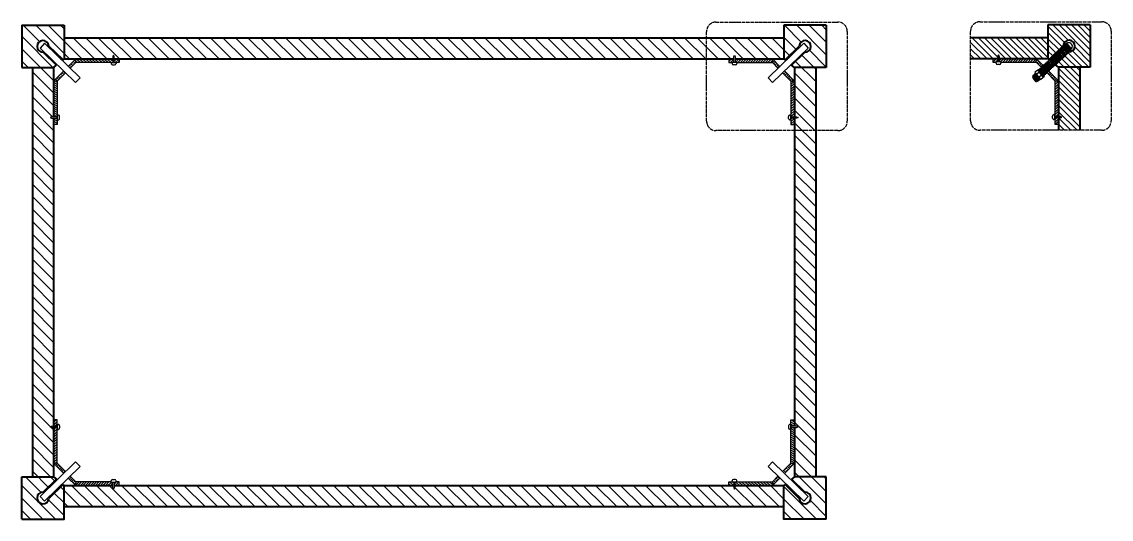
# Model space of a CAD drawing. Header units: millimetres. Extents: x 10689 to 18095, y 117 to 3257.
# Drawn here: x 13184 to 14728, y 1196 to 1900 of the extents above; entities that cross this region are included whole.
import ezdxf

# ---------------------------------------------------------------- set-up
doc = ezdxf.new("R2010")
doc.units = ezdxf.units.MM
doc.header["$MEASUREMENT"] = 0
doc.linetypes.add('ACAD_ISO04W100', pattern=[30, 24, -3, 0, -3])
doc.layers.get('0').update_dxf_attribs({"lineweight": 30})
doc.layers.add('campiture sezione', color=2, linetype='Continuous', lineweight=13)
doc.layers.add('linee sezionate', color=1, linetype='Continuous', lineweight=40)
doc.layers.add('linee sezione', color=3, linetype='ACAD_ISO04W100')
doc.layers.add('Viti', color=8, linetype='Continuous')
pattern_1 = [(135, (14967.52, -4888.386), (-8.838835, -8.838835), [])]
pattern_2 = [(135, (7301.5006, 365.3485), (-4.4194174, -4.4194174), [])]
pattern_3 = [(45, (7301.5006, 365.3485), (-1.76776695, 1.76776695), [])]
pattern_4 = [(145, (7301.5006, 365.3485), (-1.4339411, -2.0478801), [])]

# ---------------------------------------------------------------- blocks, each defined once
blk = doc.blocks.new('*U33')
blk.add_lwpolyline([(1, -2), (0.6, 0), (0.4, 0.5), (0.3, 0), (0.6, -2), (0.9, -2.5), (1, -2)])
blk = doc.blocks.new('*U36')
at = {"layer": 'Viti', "color": 0, "linetype": 'ByBlock', "lineweight": -2, "transparency": 16777216}
for p in [(403, 2547.5), (404.2, 2547.5), (405.4, 2547.5), (406.5, 2547.5), (407.7, 2547.5), (408.9, 2547.5)]:
    blk.add_blockref('*U33', p, dxfattribs=at)
blk = doc.blocks.new('*U35')
blk.add_lwpolyline([(1, -2), (0.6, 0), (0.4, 0.5), (0.3, 0), (0.6, -2), (0.9, -2.5), (1, -2)])
blk = doc.blocks.new('*U34')
at = {"layer": 'Viti', "color": 0, "linetype": 'ByBlock', "lineweight": -2, "transparency": 16777216}
for p in [(403, 2547.5), (404.2, 2547.5), (405.4, 2547.5), (406.5, 2547.5), (407.7, 2547.5), (408.9, 2547.5)]:
    blk.add_blockref('*U35', p, dxfattribs=at)

msp = doc.modelspace()

# ---------------------------------------------------------------- hatches: boundary and pattern name
at = {"layer": 'campiture sezione', "ltscale": 0.2}
h = msp.add_hatch(dxfattribs=at)
h.set_pattern_fill('ANSI31', color=256, scale=100, angle=90)
h.set_pattern_definition(pattern_1)
edge = h.paths.add_edge_path()
edge.add_line((13184.3, 1255.9), (13184.3, 1195.9))
edge.add_line((13184.3, 1195.9), (13244.3, 1195.9))
edge.add_line((13244.3, 1195.9), (13244.3, 1243.7))
edge.add_line((13244.3, 1243.7), (13242.7, 1245))
edge.add_line((13242.7, 1245), (13222.6, 1225.4))
edge.add_arc((13214.3, 1225.9), 8.28, 88.8789, 356.5331, ccw=False)
edge.add_line((13214.5, 1234.1), (13233.4, 1252.6))
edge.add_line((13233.4, 1252.6), (13229.3, 1255.9))
edge.add_line((13229.3, 1255.9), (13184.3, 1255.9))
h.paths.add_polyline_path([(13199.3, 1835.6), (13199.3, 1255.9), (13229.3, 1255.9), (13229.3, 1275), (13229.3, 1336.7), (13229.3, 1754.8), (13229.3, 1816.5), (13229.3, 1835.6)])
edge = h.paths.add_edge_path()
edge.add_line((13226.9, 1328.1), (13227, 1327.6))
edge.add_line((13227, 1327.6), (13227.8, 1327.6))
edge.add_line((13227.8, 1327.6), (13228, 1328.1))
edge.add_line((13228, 1328.1), (13228.1, 1327.6))
edge.add_line((13228.1, 1327.6), (13229, 1327.6))
edge.add_line((13229, 1327.6), (13229.2, 1328.1))
edge.add_line((13229.2, 1328.1), (13229.3, 1327.6))
edge.add_line((13229.3, 1327.6), (13230.1, 1327.6))
edge.add_line((13230.1, 1327.6), (13230.4, 1328.1))
edge.add_line((13230.4, 1328.1), (13230.5, 1327.6))
edge.add_line((13230.5, 1327.6), (13231.3, 1327.6))
edge.add_line((13231.3, 1327.6), (13231.5, 1328.1))
edge.add_line((13231.5, 1328.1), (13231.7, 1327.6))
edge.add_line((13231.7, 1327.6), (13232.5, 1327.6))
edge.add_line((13232.5, 1327.6), (13232.7, 1328.1))
edge.add_line((13232.7, 1328.1), (13232.8, 1327.6))
edge.add_line((13232.8, 1327.6), (13233.6, 1327.6))
edge.add_line((13233.6, 1327.6), (13233.9, 1328.1))
edge.add_line((13233.9, 1328.1), (13234, 1327.6))
edge.add_line((13234, 1327.6), (13233.6, 1325.6))
edge.add_line((13233.6, 1325.6), (13233.3, 1325.1))
edge.add_line((13233.3, 1325.1), (13233.3, 1325.6))
edge.add_line((13233.3, 1325.6), (13232.5, 1325.6))
edge.add_line((13232.5, 1325.6), (13232.2, 1325.1))
edge.add_line((13232.2, 1325.1), (13232.1, 1325.6))
edge.add_line((13232.1, 1325.6), (13231.3, 1325.6))
edge.add_line((13231.3, 1325.6), (13231, 1325.1))
edge.add_line((13231, 1325.1), (13230.9, 1325.6))
edge.add_line((13230.9, 1325.6), (13230.1, 1325.6))
edge.add_line((13230.1, 1325.6), (13229.8, 1325.1))
edge.add_line((13229.8, 1325.1), (13229.8, 1325.6))
edge.add_line((13229.8, 1325.6), (13229, 1325.6))
edge.add_line((13229, 1325.6), (13228.7, 1325.1))
edge.add_line((13228.7, 1325.1), (13228.6, 1325.6))
edge.add_line((13228.6, 1325.6), (13227.8, 1325.6))
edge.add_line((13227.8, 1325.6), (13227.5, 1325.1))
edge.add_line((13227.5, 1325.1), (13227.4, 1325.6))
edge.add_line((13227.4, 1325.6), (13226.6, 1325.6))
edge.add_line((13226.6, 1325.6), (13226.3, 1325.1))
edge.add_line((13226.3, 1325.1), (13226.3, 1325.6))
edge.add_line((13226.3, 1325.6), (13225.5, 1326))
edge.add_line((13225.5, 1326), (13225.2, 1325.5))
edge.add_line((13225.2, 1325.5), (13225.2, 1326.2))
edge.add_line((13225.2, 1326.2), (13224.4, 1326.6))
edge.add_line((13224.4, 1326.6), (13225.4, 1327))
edge.add_line((13225.4, 1327), (13225.6, 1327.7))
edge.add_line((13225.6, 1327.7), (13225.7, 1327.2))
edge.add_line((13225.7, 1327.2), (13226, 1327.4))
edge.add_arc((13226.9, 1325.6), 2, 97.2858, 116.5651, ccw=False)
edge.add_line((13226.6, 1327.5), (13226.9, 1328.1))
edge = h.paths.add_edge_path()
edge.add_line((13226.9, 1763.4), (13226.6, 1764))
edge.add_arc((13226.9, 1765.9), 2, 243.4349, 262.7142, ccw=False)
edge.add_line((13226, 1764.1), (13225.7, 1764.3))
edge.add_line((13225.7, 1764.3), (13225.6, 1763.8))
edge.add_line((13225.6, 1763.8), (13225.4, 1764.5))
edge.add_line((13225.4, 1764.5), (13224.4, 1764.9))
edge.add_line((13224.4, 1764.9), (13225.2, 1765.3))
edge.add_line((13225.2, 1765.3), (13225.2, 1766))
edge.add_line((13225.2, 1766), (13225.5, 1765.5))
edge.add_line((13225.5, 1765.5), (13226.3, 1765.9))
edge.add_line((13226.3, 1765.9), (13226.3, 1766.4))
edge.add_line((13226.3, 1766.4), (13226.6, 1765.9))
edge.add_line((13226.6, 1765.9), (13227.4, 1765.9))
edge.add_line((13227.4, 1765.9), (13227.5, 1766.4))
edge.add_line((13227.5, 1766.4), (13227.8, 1765.9))
edge.add_line((13227.8, 1765.9), (13228.6, 1765.9))
edge.add_line((13228.6, 1765.9), (13228.7, 1766.4))
edge.add_line((13228.7, 1766.4), (13229, 1765.9))
edge.add_line((13229, 1765.9), (13229.8, 1765.9))
edge.add_line((13229.8, 1765.9), (13229.8, 1766.4))
edge.add_line((13229.8, 1766.4), (13230.1, 1765.9))
edge.add_line((13230.1, 1765.9), (13230.9, 1765.9))
edge.add_line((13230.9, 1765.9), (13231, 1766.4))
edge.add_line((13231, 1766.4), (13231.3, 1765.9))
edge.add_line((13231.3, 1765.9), (13232.1, 1765.9))
edge.add_line((13232.1, 1765.9), (13232.2, 1766.4))
edge.add_line((13232.2, 1766.4), (13232.5, 1765.9))
edge.add_line((13232.5, 1765.9), (13233.3, 1765.9))
edge.add_line((13233.3, 1765.9), (13233.3, 1766.4))
edge.add_line((13233.3, 1766.4), (13233.6, 1765.9))
edge.add_line((13233.6, 1765.9), (13234, 1763.9))
edge.add_line((13234, 1763.9), (13233.9, 1763.4))
edge.add_line((13233.9, 1763.4), (13233.6, 1763.9))
edge.add_line((13233.6, 1763.9), (13232.8, 1763.9))
edge.add_line((13232.8, 1763.9), (13232.7, 1763.4))
edge.add_line((13232.7, 1763.4), (13232.5, 1763.9))
edge.add_line((13232.5, 1763.9), (13231.7, 1763.9))
edge.add_line((13231.7, 1763.9), (13231.5, 1763.4))
edge.add_line((13231.5, 1763.4), (13231.3, 1763.9))
edge.add_line((13231.3, 1763.9), (13230.5, 1763.9))
edge.add_line((13230.5, 1763.9), (13230.4, 1763.4))
edge.add_line((13230.4, 1763.4), (13230.1, 1763.9))
edge.add_line((13230.1, 1763.9), (13229.3, 1763.9))
edge.add_line((13229.3, 1763.9), (13229.2, 1763.4))
edge.add_line((13229.2, 1763.4), (13229, 1763.9))
edge.add_line((13229, 1763.9), (13228.1, 1763.9))
edge.add_line((13228.1, 1763.9), (13228, 1763.4))
edge.add_line((13228, 1763.4), (13227.8, 1763.9))
edge.add_line((13227.8, 1763.9), (13227, 1763.9))
edge.add_line((13227, 1763.9), (13226.9, 1763.4))
edge = h.paths.add_edge_path()
edge.add_line((13184.3, 1895.6), (13184.3, 1835.6))
edge.add_line((13184.3, 1835.6), (13229.3, 1835.6))
edge.add_line((13229.3, 1835.6), (13233.4, 1838.9))
edge.add_line((13233.4, 1838.9), (13214.5, 1857.4))
edge.add_arc((13214.3, 1865.6), 8.28, 3.4669, 271.1211, ccw=False)
edge.add_line((13222.6, 1866.1), (13242.7, 1846.5))
edge.add_line((13242.7, 1846.5), (13244.3, 1847.8))
edge.add_line((13244.3, 1847.8), (13244.3, 1895.6))
edge.add_line((13244.3, 1895.6), (13184.3, 1895.6))
h = msp.add_hatch(dxfattribs=at)
h.set_pattern_fill('ANSI31', color=256, scale=100, angle=90)
h.set_pattern_definition(pattern_1)
edge = h.paths.add_edge_path()
edge.add_line((14324.1, 1255.9), (14324.1, 1195.9))
edge.add_line((14324.1, 1195.9), (14264.1, 1195.9))
edge.add_line((14264.1, 1195.9), (14264.1, 1243.7))
edge.add_line((14264.1, 1243.7), (14265.7, 1245))
edge.add_line((14265.7, 1245), (14285.8, 1225.4))
edge.add_arc((14294.1, 1225.9), 8.28, 183.4669, 451.1211)
edge.add_line((14293.9, 1234.1), (14275, 1252.6))
edge.add_line((14275, 1252.6), (14279.1, 1255.9))
edge.add_line((14279.1, 1255.9), (14324.1, 1255.9))
h.paths.add_polyline_path([(14309.1, 1835.6), (14309.1, 1255.9), (14279.1, 1255.9), (14279.1, 1275), (14279.1, 1336.7), (14279.1, 1754.8), (14279.1, 1816.5), (14279.1, 1835.6)])
edge = h.paths.add_edge_path()
edge.add_line((14281.6, 1328.1), (14281.4, 1327.6))
edge.add_line((14281.4, 1327.6), (14280.6, 1327.6))
edge.add_line((14280.6, 1327.6), (14280.4, 1328.1))
edge.add_line((14280.4, 1328.1), (14280.3, 1327.6))
edge.add_line((14280.3, 1327.6), (14279.5, 1327.6))
edge.add_line((14279.5, 1327.6), (14279.2, 1328.1))
edge.add_line((14279.2, 1328.1), (14279.1, 1327.6))
edge.add_line((14279.1, 1327.6), (14278.3, 1327.6))
edge.add_line((14278.3, 1327.6), (14278, 1328.1))
edge.add_line((14278, 1328.1), (14277.9, 1327.6))
edge.add_line((14277.9, 1327.6), (14277.1, 1327.6))
edge.add_line((14277.1, 1327.6), (14276.9, 1328.1))
edge.add_line((14276.9, 1328.1), (14276.8, 1327.6))
edge.add_line((14276.8, 1327.6), (14275.9, 1327.6))
edge.add_line((14275.9, 1327.6), (14275.7, 1328.1))
edge.add_line((14275.7, 1328.1), (14275.6, 1327.6))
edge.add_line((14275.6, 1327.6), (14274.8, 1327.6))
edge.add_line((14274.8, 1327.6), (14274.5, 1328.1))
edge.add_line((14274.5, 1328.1), (14274.4, 1327.6))
edge.add_line((14274.4, 1327.6), (14274.8, 1325.6))
edge.add_line((14274.8, 1325.6), (14275.1, 1325.1))
edge.add_line((14275.1, 1325.1), (14275.1, 1325.6))
edge.add_line((14275.1, 1325.6), (14276, 1325.6))
edge.add_line((14276, 1325.6), (14276.2, 1325.1))
edge.add_line((14276.2, 1325.1), (14276.3, 1325.6))
edge.add_line((14276.3, 1325.6), (14277.1, 1325.6))
edge.add_line((14277.1, 1325.6), (14277.4, 1325.1))
edge.add_line((14277.4, 1325.1), (14277.5, 1325.6))
edge.add_line((14277.5, 1325.6), (14278.3, 1325.6))
edge.add_line((14278.3, 1325.6), (14278.6, 1325.1))
edge.add_line((14278.6, 1325.1), (14278.6, 1325.6))
edge.add_line((14278.6, 1325.6), (14279.5, 1325.6))
edge.add_line((14279.5, 1325.6), (14279.8, 1325.1))
edge.add_line((14279.8, 1325.1), (14279.8, 1325.6))
edge.add_line((14279.8, 1325.6), (14280.6, 1325.6))
edge.add_line((14280.6, 1325.6), (14280.9, 1325.1))
edge.add_line((14280.9, 1325.1), (14281, 1325.6))
edge.add_line((14281, 1325.6), (14281.8, 1325.6))
edge.add_line((14281.8, 1325.6), (14282.1, 1325.1))
edge.add_line((14282.1, 1325.1), (14282.1, 1325.6))
edge.add_line((14282.1, 1325.6), (14282.9, 1326))
edge.add_line((14282.9, 1326), (14283.2, 1325.5))
edge.add_line((14283.2, 1325.5), (14283.2, 1326.2))
edge.add_line((14283.2, 1326.2), (14284, 1326.6))
edge.add_line((14284, 1326.6), (14283.1, 1327))
edge.add_line((14283.1, 1327), (14282.8, 1327.7))
edge.add_line((14282.8, 1327.7), (14282.7, 1327.2))
edge.add_line((14282.7, 1327.2), (14282.4, 1327.4))
edge.add_arc((14281.5, 1325.6), 2, 423.4349, 442.7142)
edge.add_line((14281.8, 1327.5), (14281.6, 1328.1))
edge = h.paths.add_edge_path()
edge.add_line((14281.6, 1763.4), (14281.8, 1764))
edge.add_arc((14281.5, 1765.9), 2, 277.2858, 296.5651)
edge.add_line((14282.4, 1764.1), (14282.7, 1764.3))
edge.add_line((14282.7, 1764.3), (14282.8, 1763.8))
edge.add_line((14282.8, 1763.8), (14283.1, 1764.5))
edge.add_line((14283.1, 1764.5), (14284, 1764.9))
edge.add_line((14284, 1764.9), (14283.2, 1765.3))
edge.add_line((14283.2, 1765.3), (14283.2, 1766))
edge.add_line((14283.2, 1766), (14282.9, 1765.5))
edge.add_line((14282.9, 1765.5), (14282.1, 1765.9))
edge.add_line((14282.1, 1765.9), (14282.1, 1766.4))
edge.add_line((14282.1, 1766.4), (14281.8, 1765.9))
edge.add_line((14281.8, 1765.9), (14281, 1765.9))
edge.add_line((14281, 1765.9), (14280.9, 1766.4))
edge.add_line((14280.9, 1766.4), (14280.6, 1765.9))
edge.add_line((14280.6, 1765.9), (14279.8, 1765.9))
edge.add_line((14279.8, 1765.9), (14279.8, 1766.4))
edge.add_line((14279.8, 1766.4), (14279.5, 1765.9))
edge.add_line((14279.5, 1765.9), (14278.6, 1765.9))
edge.add_line((14278.6, 1765.9), (14278.6, 1766.4))
edge.add_line((14278.6, 1766.4), (14278.3, 1765.9))
edge.add_line((14278.3, 1765.9), (14277.5, 1765.9))
edge.add_line((14277.5, 1765.9), (14277.4, 1766.4))
edge.add_line((14277.4, 1766.4), (14277.1, 1765.9))
edge.add_line((14277.1, 1765.9), (14276.3, 1765.9))
edge.add_line((14276.3, 1765.9), (14276.2, 1766.4))
edge.add_line((14276.2, 1766.4), (14276, 1765.9))
edge.add_line((14276, 1765.9), (14275.1, 1765.9))
edge.add_line((14275.1, 1765.9), (14275.1, 1766.4))
edge.add_line((14275.1, 1766.4), (14274.8, 1765.9))
edge.add_line((14274.8, 1765.9), (14274.4, 1763.9))
edge.add_line((14274.4, 1763.9), (14274.5, 1763.4))
edge.add_line((14274.5, 1763.4), (14274.8, 1763.9))
edge.add_line((14274.8, 1763.9), (14275.6, 1763.9))
edge.add_line((14275.6, 1763.9), (14275.7, 1763.4))
edge.add_line((14275.7, 1763.4), (14275.9, 1763.9))
edge.add_line((14275.9, 1763.9), (14276.8, 1763.9))
edge.add_line((14276.8, 1763.9), (14276.9, 1763.4))
edge.add_line((14276.9, 1763.4), (14277.1, 1763.9))
edge.add_line((14277.1, 1763.9), (14277.9, 1763.9))
edge.add_line((14277.9, 1763.9), (14278, 1763.4))
edge.add_line((14278, 1763.4), (14278.3, 1763.9))
edge.add_line((14278.3, 1763.9), (14279.1, 1763.9))
edge.add_line((14279.1, 1763.9), (14279.2, 1763.4))
edge.add_line((14279.2, 1763.4), (14279.5, 1763.9))
edge.add_line((14279.5, 1763.9), (14280.3, 1763.9))
edge.add_line((14280.3, 1763.9), (14280.4, 1763.4))
edge.add_line((14280.4, 1763.4), (14280.6, 1763.9))
edge.add_line((14280.6, 1763.9), (14281.4, 1763.9))
edge.add_line((14281.4, 1763.9), (14281.6, 1763.4))
edge = h.paths.add_edge_path()
edge.add_line((14324.1, 1895.6), (14324.1, 1835.6))
edge.add_line((14324.1, 1835.6), (14279.1, 1835.6))
edge.add_line((14279.1, 1835.6), (14275, 1838.9))
edge.add_line((14275, 1838.9), (14293.9, 1857.4))
edge.add_arc((14294.1, 1865.6), 8.28, 268.8789, 536.5331)
edge.add_line((14285.8, 1866.1), (14265.7, 1846.5))
edge.add_line((14265.7, 1846.5), (14264.1, 1847.8))
edge.add_line((14264.1, 1847.8), (14264.1, 1895.6))
edge.add_line((14264.1, 1895.6), (14324.1, 1895.6))
h = msp.add_hatch(dxfattribs=at)
h.set_pattern_fill('ANSI31', color=256, scale=50, angle=90)
h.set_pattern_definition(pattern_2)
edge = h.paths.add_edge_path()
edge.add_line((14698.1, 1896.1), (14698.1, 1836.1))
edge.add_line((14698.1, 1836.1), (14653.1, 1836.1))
edge.add_line((14653.1, 1836.1), (14649, 1839.4))
edge.add_line((14649, 1839.4), (14667.9, 1857.8))
edge.add_arc((14668.1, 1866.1), 8.28, 268.8789, 536.5331)
edge.add_line((14659.8, 1866.6), (14639.7, 1847))
edge.add_line((14639.7, 1847), (14638.1, 1848.3))
edge.add_line((14638.1, 1848.3), (14638.1, 1896.1))
edge.add_line((14638.1, 1896.1), (14698.1, 1896.1))
h.paths.add_polyline_path([(14653.1, 1746.8), (14683.1, 1746.8), (14683.1, 1836.1), (14653.1, 1836.1)])
h = msp.add_hatch(dxfattribs=at)
h.set_pattern_fill('ANSI31', color=256, scale=100, angle=90)
h.set_pattern_definition(pattern_1)
h.paths.add_polyline_path([(13244.3, 1877.8), (13244.3, 1847.8), (13313.4, 1847.8), (13313.4, 1848.1), (13313.4, 1850.4), (13312.9, 1850.5), (13313.2, 1850.7), (13313.7, 1851.7), (13313.2, 1851.8), (13313.9, 1852), (13314.4, 1853), (13314.8, 1852.2), (13315.4, 1852.2), (13314.9, 1851.9), (13315.3, 1851.1), (13315.9, 1851.1), (13315.4, 1850.8, -0.032178), (13315.4, 1850.5), (13315.4, 1850), (13315.4, 1847.8), (14193, 1847.8), (14193, 1848.4), (14193, 1850.8), (14192.5, 1851.1), (14193.1, 1851.1, -0.040689), (14193.2, 1851.4), (14193.5, 1851.9), (14193, 1852.2), (14193.6, 1852.2), (14194, 1853), (14194.5, 1852), (14195.2, 1851.8), (14194.7, 1851.7), (14195.2, 1850.7), (14195.5, 1850.5), (14195, 1850.4), (14195, 1849.6), (14195, 1847.8), (14264.1, 1847.8), (14264.1, 1877.8)])
h = msp.add_hatch(dxfattribs=at)
h.set_pattern_fill('ANSI31', color=256, scale=50, angle=90)
h.set_pattern_definition(pattern_2)
edge = h.paths.add_edge_path()
edge.add_line((14528.5, 1878.3), (14528.5, 1848.3))
edge.add_line((14528.5, 1848.3), (14567, 1848.3))
edge.add_line((14567, 1848.3), (14567, 1848.9))
edge.add_line((14567, 1848.9), (14567, 1851.3))
edge.add_line((14567, 1851.3), (14566.5, 1851.6))
edge.add_line((14566.5, 1851.6), (14567.1, 1851.6))
edge.add_arc((14569, 1851), 2, 153.4349, 162.7551, ccw=False)
edge.add_line((14567.2, 1851.9), (14567.4, 1852.4))
edge.add_line((14567.4, 1852.4), (14566.9, 1852.6))
edge.add_line((14566.9, 1852.6), (14567.6, 1852.7))
edge.add_line((14567.6, 1852.7), (14568, 1853.5))
edge.add_line((14568, 1853.5), (14568.5, 1852.5))
edge.add_line((14568.5, 1852.5), (14569.2, 1852.2))
edge.add_line((14569.2, 1852.2), (14568.7, 1852.1))
edge.add_line((14568.7, 1852.1), (14569.1, 1851.2))
edge.add_line((14569.1, 1851.2), (14569.5, 1851))
edge.add_line((14569.5, 1851), (14569, 1850.9))
edge.add_line((14569, 1850.9), (14569, 1850.1))
edge.add_line((14569, 1850.1), (14569, 1848.3))
edge.add_line((14569, 1848.3), (14638.1, 1848.3))
edge.add_line((14638.1, 1848.3), (14638.1, 1878.3))
edge.add_line((14638.1, 1878.3), (14528.5, 1878.3))
edge = h.paths.add_edge_path()
edge.add_line((13689.3, 1851), (13689.3, 1851.3))
edge.add_line((13689.3, 1851.3), (13689.3, 1851.3))
edge.add_arc((13687.3, 1851), 2, 0, 7.372, ccw=False)
h = msp.add_hatch(dxfattribs=at)
h.set_pattern_fill('ANSI31', color=256, scale=20, angle=100)
h.set_pattern_definition(pattern_4)
h.paths.add_polyline_path([(13315.4, 1847.8), (13322.4, 1847.8), (13322.4, 1842.8), (13317.8, 1842.8, 0.217769), (13317.4, 1843), (13315.4, 1843)])
h.paths.add_polyline_path([(13260.7, 1847.8), (13260.7, 1842.8), (13252.8, 1834.9), (13250.2, 1837.3)])
h.paths.add_polyline_path([(13243.7, 1830.8), (13246.2, 1828.3), (13234.4, 1816.5), (13229.3, 1816.5)])
h.paths.add_polyline_path([(13229.3, 1816.5), (13234.4, 1816.5), (13234.4, 1765.9), (13229.3, 1765.9)])
h.paths.add_polyline_path([(13229.3, 1763.9), (13234.4, 1763.9), (13234.4, 1754.8), (13229.3, 1754.8)])
h = msp.add_hatch(dxfattribs=at)
h.set_pattern_fill('ANSI31', color=256, scale=20, angle=100)
h.set_pattern_definition(pattern_4)
h.paths.add_polyline_path([(13260.7, 1847.8), (13313.4, 1847.8), (13313.4, 1843), (13311.4, 1843, 0.217769), (13311, 1842.8), (13260.7, 1842.8)])
h = msp.add_hatch(dxfattribs=at)
h.set_pattern_fill('ANSI31', color=256, scale=20)
h.set_pattern_definition(pattern_3)
h.paths.add_polyline_path([(14193, 1847.8), (14186, 1847.8), (14186, 1842.8), (14190.7, 1842.8, -0.217769), (14191, 1843), (14193, 1843)])
h.paths.add_polyline_path([(14247.7, 1847.8), (14247.7, 1842.8), (14255.6, 1834.9), (14258.2, 1837.3)])
h.paths.add_polyline_path([(14264.8, 1830.8), (14262.2, 1828.3), (14274, 1816.5), (14279.1, 1816.5)])
h.paths.add_polyline_path([(14279.1, 1816.5), (14274, 1816.5), (14274, 1765.9), (14279.1, 1765.9)])
h.paths.add_polyline_path([(14279.1, 1763.9), (14274, 1763.9), (14274, 1754.8), (14279.1, 1754.8)])
h = msp.add_hatch(dxfattribs=at)
h.set_pattern_fill('ANSI31', color=256, scale=20)
h.set_pattern_definition(pattern_3)
h.paths.add_polyline_path([(14247.7, 1847.8), (14195, 1847.8), (14195, 1843), (14197, 1843, -0.217769), (14197.4, 1842.8), (14247.7, 1842.8)])
h = msp.add_hatch(dxfattribs=at)
h.set_pattern_fill('ANSI31', color=256, scale=20)
h.set_pattern_definition(pattern_3)
h.paths.add_polyline_path([(14621.6, 1848.3), (14569, 1848.3), (14569, 1847.7), (14569.5, 1847.5), (14569, 1847.4), (14569, 1846.6), (14569.5, 1846.3), (14569, 1846.2), (14569, 1845.4), (14569.5, 1845.2), (14569, 1845.1), (14569, 1844.2), (14569.5, 1844), (14569, 1843.9), (14569, 1843.5), (14571, 1843.5, -0.217769), (14571.4, 1843.3), (14621.6, 1843.3)])
h.paths.add_polyline_path([(14567, 1846.6), (14566.5, 1846.9), (14567, 1846.9), (14567, 1847.8), (14566.5, 1848), (14567, 1848.1), (14567, 1848.3), (14560, 1848.3), (14560, 1843.3), (14564.6, 1843.3, -0.217769), (14565, 1843.5), (14567, 1843.5), (14567, 1844.2), (14566.5, 1844.5), (14567, 1844.6), (14567, 1845.4), (14566.5, 1845.7), (14567, 1845.8)])
h.paths.add_polyline_path([(14621.6, 1848.3), (14621.6, 1843.3), (14629.1, 1835.8), (14630, 1835.4), (14630.1, 1837.4), (14631.5, 1836.8), (14631.5, 1838.5)])
h.paths.add_polyline_path([(14638.6, 1831.4), (14638.3, 1831.5), (14638.3, 1829.5), (14636.9, 1830.1), (14636.9, 1828.1), (14648, 1817), (14653.1, 1817)])
h = msp.add_hatch(dxfattribs=at)
h.set_pattern_fill('ANSI31', color=256, scale=20)
h.set_pattern_definition(pattern_3)
h.paths.add_polyline_path([(14653.1, 1817), (14648, 1817), (14648, 1766.4), (14648.7, 1766.4), (14649, 1766.9), (14649.1, 1766.4), (14649.9, 1766.4), (14650.2, 1766.9), (14650.3, 1766.4), (14651.1, 1766.4), (14651.4, 1766.9), (14651.4, 1766.4), (14652.3, 1766.4), (14652.5, 1766.9), (14652.6, 1766.4), (14653.1, 1766.4)])
h.paths.add_polyline_path([(14653.1, 1764.4), (14652.2, 1764.4), (14652, 1763.9), (14651.9, 1764.4), (14651.1, 1764.4), (14650.8, 1763.9), (14650.7, 1764.4), (14649.9, 1764.4), (14649.7, 1763.9), (14649.6, 1764.4), (14648.7, 1764.4), (14648.5, 1763.9), (14648.4, 1764.4), (14648, 1764.4), (14648, 1762.4), (14648, 1755.3), (14653.1, 1755.3)])
h = msp.add_hatch(dxfattribs=at)
h.set_pattern_fill('ANSI31', color=256, scale=20)
h.set_pattern_definition(pattern_3)
h.paths.add_polyline_path([(13315.4, 1243.7), (13322.4, 1243.7), (13322.4, 1248.7), (13317.8, 1248.7, -0.217769), (13317.4, 1248.5), (13315.4, 1248.5)])
h.paths.add_polyline_path([(13260.7, 1243.7), (13260.7, 1248.7), (13252.8, 1256.6), (13250.2, 1254.2)])
h.paths.add_polyline_path([(13243.7, 1260.7), (13246.2, 1263.2), (13234.4, 1275), (13229.3, 1275)])
h.paths.add_polyline_path([(13229.3, 1275), (13234.4, 1275), (13234.4, 1325.6), (13229.3, 1325.6)])
h.paths.add_polyline_path([(13229.3, 1327.6), (13234.4, 1327.6), (13234.4, 1336.7), (13229.3, 1336.7)])
h = msp.add_hatch(dxfattribs=at)
h.set_pattern_fill('ANSI31', color=256, scale=20, angle=100)
h.set_pattern_definition(pattern_4)
h.paths.add_polyline_path([(14193, 1243.7), (14186, 1243.7), (14186, 1248.7), (14190.7, 1248.7, 0.217769), (14191, 1248.5), (14193, 1248.5)])
h.paths.add_polyline_path([(14247.7, 1243.7), (14247.7, 1248.7), (14255.6, 1256.6), (14258.2, 1254.2)])
h.paths.add_polyline_path([(14264.8, 1260.7), (14262.2, 1263.2), (14274, 1275), (14279.1, 1275)])
h.paths.add_polyline_path([(14279.1, 1275), (14274, 1275), (14274, 1325.6), (14279.1, 1325.6)])
h.paths.add_polyline_path([(14279.1, 1327.6), (14274, 1327.6), (14274, 1336.7), (14279.1, 1336.7)])
h = msp.add_hatch(dxfattribs=at)
h.set_pattern_fill('ANSI31', color=256, scale=100, angle=90)
h.set_pattern_definition(pattern_1)
h.paths.add_polyline_path([(13244.3, 1213.7), (13244.3, 1243.7), (13313.4, 1243.7), (13313.4, 1243.4), (13313.4, 1241.1), (13312.9, 1241), (13313.2, 1240.8), (13313.7, 1239.8), (13313.2, 1239.7), (13313.9, 1239.5), (13314.4, 1238.5), (13314.8, 1239.3), (13315.4, 1239.3), (13314.9, 1239.6), (13315.3, 1240.4), (13315.9, 1240.4), (13315.4, 1240.7, 0.032178), (13315.4, 1241), (13315.4, 1241.5), (13315.4, 1243.7), (14193, 1243.7), (14193, 1243.1), (14193, 1240.7), (14192.5, 1240.4), (14193.1, 1240.4, 0.040689), (14193.2, 1240.1), (14193.5, 1239.6), (14193, 1239.3), (14193.6, 1239.3), (14194, 1238.5), (14194.5, 1239.5), (14195.2, 1239.7), (14194.7, 1239.8), (14195.2, 1240.8), (14195.5, 1241), (14195, 1241.1), (14195, 1241.9), (14195, 1243.7), (14264.1, 1243.7), (14264.1, 1213.7)])
h = msp.add_hatch(dxfattribs=at)
h.set_pattern_fill('ANSI31', color=256, scale=20)
h.set_pattern_definition(pattern_3)
h.paths.add_polyline_path([(13260.7, 1243.7), (13313.4, 1243.7), (13313.4, 1248.5), (13311.4, 1248.5, -0.217769), (13311, 1248.7), (13260.7, 1248.7)])
h = msp.add_hatch(dxfattribs=at)
h.set_pattern_fill('ANSI31', color=256, scale=20, angle=100)
h.set_pattern_definition(pattern_4)
h.paths.add_polyline_path([(14247.7, 1243.7), (14195, 1243.7), (14195, 1248.5), (14197, 1248.5, 0.217769), (14197.4, 1248.7), (14247.7, 1248.7)])

# ---------------------------------------------------------------- linework, layer by layer
at = {"layer": 'linee sezionate', "ltscale": 0.2}
for points in [[(13184.3, 1895.6), (13184.3, 1835.6)], [(13184.3, 1895.6), (13244.3, 1895.6)], [(13244.3, 1895.6), (13244.3, 1847.8)], [(14324.1, 1895.6), (14264.1, 1895.6), (14264.1, 1895.6)], [(14264.1, 1895.6), (14264.1, 1847.8)], [(14324.1, 1895.6), (14324.1, 1835.6)], [(14698.1, 1896.1), (14638.1, 1896.1), (14638.1, 1896.1)], [(14638.1, 1896.1), (14638.1, 1848.3)], [(14698.1, 1896.1), (14698.1, 1836.1)], [(13244.3, 1877.8), (14264.1, 1877.8)], [(14528.5, 1878.3), (14638.1, 1878.3)], [(13233.4, 1838.9), (13214.5, 1857.4)], [(13242.7, 1846.5), (13222.6, 1866.1)], [(14265.7, 1846.5), (14285.8, 1866.1)], [(14275, 1838.9), (14293.9, 1857.4)], [(14639.7, 1847), (14659.8, 1866.6)], [(14649, 1839.4), (14667.9, 1857.8)], [(13229.3, 1835.6), (13233.4, 1838.9)], [(13242.7, 1846.5), (13244.3, 1847.8)], [(14265.7, 1846.5), (14264.1, 1847.8)], [(14279.1, 1835.6), (14275, 1838.9)], [(14639.7, 1847), (14638.1, 1848.3)], [(14653.1, 1836.1), (14649, 1839.4)], [(14279.1, 1835.6), (14279.1, 1765.9)], [(14309.1, 1835.6), (14309.1, 1255.9)], [(14653.1, 1836.1), (14653.1, 1766.4)], [(14683.1, 1836.1), (14683.1, 1746.8)], [(14279.1, 1763.9), (14279.1, 1327.6)], [(14653.1, 1764.4), (14653.1, 1746.8)], [(14279.1, 1325.6), (14279.1, 1255.9)], [(13184.3, 1195.9), (13184.3, 1255.9)], [(13233.4, 1252.6), (13214.5, 1234.1)], [(13229.3, 1255.9), (13233.4, 1252.6)], [(14279.1, 1255.9), (14275, 1252.6)], [(14275, 1252.6), (14293.9, 1234.1)], [(14324.1, 1195.9), (14324.1, 1255.9)], [(13242.7, 1245), (13222.6, 1225.4)], [(13242.7, 1245), (13244.3, 1243.7)], [(13244.3, 1243.7), (13313.4, 1243.7)], [(13244.3, 1195.9), (13244.3, 1243.7)], [(13315.4, 1243.7), (14193, 1243.7)], [(14195, 1243.7), (14264.1, 1243.7)], [(14265.7, 1245), (14264.1, 1243.7)], [(14264.1, 1195.9), (14264.1, 1243.7)], [(14265.7, 1245), (14285.8, 1225.4)], [(13184.3, 1195.9), (13244.3, 1195.9), (13244.3, 1195.9)], [(14324.1, 1195.9), (14264.1, 1195.9), (14264.1, 1195.9)]]:
    msp.add_lwpolyline(points, dxfattribs=at)
at = {"layer": 'linee sezionate', "ltscale": 0.2, "elevation": 0}
for points in [[(13244.3, 1847.8), (13313.4, 1847.8)], [(13315.4, 1847.8), (14193, 1847.8)], [(14195, 1847.8), (14264.1, 1847.8)], [(14528.5, 1848.3), (14567, 1848.3)], [(14569, 1848.3), (14638.1, 1848.3)], [(13184.3, 1835.6), (13229.3, 1835.6)], [(13199.3, 1835.6), (13199.3, 1255.9)], [(13199.3, 1835.6), (13214.3, 1835.6)], [(13229.3, 1835.6), (13229.3, 1778.1)], [(14324.1, 1835.6), (14279.1, 1835.6)], [(14698.1, 1836.1), (14653.1, 1836.1)], [(13229.3, 1778.1), (13229.3, 1765.9)], [(13229.3, 1763.9), (13229.3, 1327.6)], [(13229.3, 1325.6), (13229.3, 1255.9)], [(13184.3, 1255.9), (13229.3, 1255.9)], [(14324.1, 1255.9), (14279.1, 1255.9)], [(13244.3, 1213.7), (14264.1, 1213.7)]]:
    msp.add_lwpolyline(points, dxfattribs=at)
at = {"layer": 'linee sezionate', "ltscale": 0.2}
for centre, start, end in [((13214.3, 1865.6), 3.4669, 271.1211), ((14294.1, 1865.6), 268.8789, 176.5331), ((14668.1, 1866.1), 268.8789, 176.5331), ((13214.3, 1225.9), 88.8789, 356.5331), ((14294.1, 1225.9), 183.4669, 91.1211)]:
    msp.add_arc(centre, 8.28, start, end, dxfattribs=at)
at = {"layer": 'linee sezione', "ltscale": 0.2}
for points in [[(14167.7, 1900), (14340.6, 1900, -0.414214), (14353.8, 1886.8), (14353.8, 1759.5, -0.414214), (14340.6, 1746.3), (14167.7, 1746.3, -0.414214), (14154.5, 1759.5), (14154.5, 1886.8, -0.414214)], [(14541.7, 1900.4), (14714.5, 1900.4, -0.414214), (14727.7, 1887.3), (14727.7, 1760, -0.414214), (14714.5, 1746.8), (14541.7, 1746.8, -0.414214), (14528.5, 1760), (14528.5, 1887.3, -0.414214)]]:
    msp.add_lwpolyline(points, format="xyb", close=True, dxfattribs=at)
at = {"layer": 'Viti'}
for p, q in [((14661.6, 1865.8), (14661.6, 1867.9)), ((14661.6, 1867.9), (14663, 1867.2)), ((14663, 1867.2), (14663.1, 1869.2)), ((14663.1, 1869.2), (14664.5, 1868.6)), ((14664.6, 1868.7), (14664.5, 1868.6)), ((14664.5, 1868.6), (14669.9, 1862)), ((14670.5, 1863.6), (14665.6, 1868.7)), ((14567.6, 1852.7), (14566.9, 1852.6)), ((14566.9, 1852.6), (14567.4, 1852.4)), ((14567.4, 1852.4), (14567.2, 1851.9)), ((14567.4, 1852.4), (14568.7, 1852.1)), ((14568, 1853.5), (14567.6, 1852.7)), ((14568.5, 1852.5), (14567.6, 1852.7)), ((14568.5, 1852.5), (14568, 1853.5)), ((14569.2, 1852.2), (14568.5, 1852.5)), ((14568.7, 1852.1), (14569.2, 1852.2)), ((14568.8, 1851.9), (14568.7, 1852.1)), ((14645.8, 1850.6), (14645.9, 1852.6)), ((14645.9, 1852.6), (14647.3, 1852)), ((14647.3, 1852), (14647.3, 1854)), ((14647.3, 1854), (14648.7, 1853.4)), ((14648.7, 1853.4), (14648.7, 1855.4)), ((14648.7, 1855.4), (14650.1, 1854.8)), ((14648.7, 1853.4), (14654.1, 1846.7)), ((14650.1, 1854.8), (14650.2, 1856.8)), ((14650.1, 1854.8), (14655.5, 1848.1)), ((14650.2, 1856.8), (14651.6, 1856.2)), ((14651.6, 1856.2), (14651.6, 1858.2)), ((14651.6, 1858.2), (14653, 1857.5)), ((14651.6, 1856.2), (14657, 1849.5)), ((14653, 1857.5), (14653, 1859.5)), ((14653, 1859.5), (14654.4, 1858.9)), ((14653, 1857.5), (14658.4, 1850.9)), ((14654.4, 1858.9), (14654.5, 1860.9)), ((14654.4, 1858.9), (14659.9, 1852.3)), ((14654.5, 1860.9), (14655.9, 1860.3)), ((14655.9, 1860.3), (14655.9, 1862.3)), ((14655.9, 1862.3), (14657.3, 1861.7)), ((14655.9, 1860.3), (14661.3, 1853.7)), ((14657.3, 1861.7), (14657.3, 1863.7)), ((14657.3, 1863.7), (14658.7, 1863.1)), ((14657.3, 1861.7), (14662.7, 1855)), ((14658.7, 1863.1), (14658.8, 1865.1)), ((14658.7, 1863.1), (14664.2, 1856.4)), ((14658.8, 1865.1), (14660.2, 1864.5)), ((14659.9, 1852.3), (14659.8, 1850.3)), ((14661.3, 1851.6), (14659.9, 1852.3)), ((14660.2, 1864.5), (14660.2, 1866.5)), ((14660.2, 1866.5), (14661.6, 1865.8)), ((14660.2, 1864.5), (14665.6, 1857.8)), ((14661.3, 1853.7), (14661.3, 1851.6)), ((14662.7, 1853), (14661.3, 1853.7)), ((14661.6, 1865.8), (14667, 1859.2)), ((14662.7, 1855), (14662.7, 1853)), ((14664.1, 1854.4), (14662.7, 1855)), ((14663, 1867.2), (14668.5, 1860.6)), ((14664.2, 1856.4), (14664.1, 1854.4)), ((14665.6, 1855.8), (14664.2, 1856.4)), ((14665.6, 1857.8), (14665.6, 1855.8)), ((14667, 1857.2), (14665.6, 1857.8)), ((14668.4, 1858.6), (14667, 1859.2)), ((14667, 1859.2), (14667, 1857.2)), ((14668.5, 1860.6), (14668.4, 1858.6)), ((14669.9, 1859.9), (14668.5, 1860.6)), ((14669.9, 1862), (14670.5, 1862.6)), ((14669.9, 1862), (14669.9, 1859.9)), ((13310.9, 1842.5), (13310.9, 1841.5)), ((13311.4, 1843), (13317.4, 1843)), ((13312.9, 1839.5), (13315.8, 1839.5)), ((13317.9, 1842.5), (13317.9, 1841.5)), ((14190.5, 1842.5), (14190.5, 1841.5)), ((14197, 1843), (14191, 1843)), ((14195.5, 1839.5), (14192.6, 1839.5)), ((14197.5, 1842.5), (14197.5, 1841.5)), ((14564.5, 1843), (14564.5, 1842)), ((14571, 1843.5), (14565, 1843.5)), ((14569.5, 1840), (14566.5, 1840)), ((14567, 1851), (14567, 1850.4)), ((14567, 1850.1), (14567, 1849.3)), ((14567, 1848.9), (14567, 1848.1)), ((14567, 1847.8), (14567, 1846.9)), ((14567, 1846.6), (14567, 1845.8)), ((14567, 1845.4), (14567, 1844.6)), ((14567, 1844.2), (14567, 1843.5)), ((14569, 1850.9), (14569, 1850.1)), ((14569, 1849.7), (14569, 1848.9)), ((14569, 1848.6), (14569, 1847.7)), ((14569, 1847.4), (14569, 1846.6)), ((14569, 1846.2), (14569, 1845.4)), ((14569, 1845.1), (14569, 1844.2)), ((14569, 1843.9), (14569, 1843.5)), ((14571.5, 1843), (14571.5, 1842)), ((14630, 1835.4), (14630.1, 1837.4)), ((14630.1, 1837.4), (14631.5, 1836.8)), ((14631.5, 1836.8), (14631.5, 1838.8)), ((14631.5, 1838.8), (14632.9, 1838.2)), ((14631.5, 1836.8), (14636.9, 1830.1)), ((14632.9, 1838.2), (14632.9, 1840.2)), ((14632.9, 1840.2), (14634.3, 1839.5)), ((14632.9, 1838.2), (14638.3, 1831.5)), ((14634.3, 1839.5), (14634.4, 1841.6)), ((14634.3, 1839.5), (14639.8, 1832.9)), ((14634.4, 1841.6), (14635.8, 1840.9)), ((14635.8, 1840.9), (14635.8, 1842.9)), ((14635.8, 1842.9), (14637.2, 1842.3)), ((14635.8, 1840.9), (14641.2, 1834.3)), ((14637.2, 1842.3), (14637.2, 1844.3)), ((14637.2, 1844.3), (14638.6, 1843.7)), ((14637.2, 1842.3), (14642.6, 1835.7)), ((14638.6, 1843.7), (14638.7, 1845.7)), ((14638.6, 1843.7), (14644.1, 1837.1)), ((14638.7, 1845.7), (14640.1, 1845.1)), ((14640.1, 1845.1), (14640.1, 1847.1)), ((14640.1, 1847.1), (14641.5, 1846.5)), ((14640.1, 1845.1), (14645.5, 1838.4)), ((14641.5, 1846.5), (14641.6, 1848.5)), ((14641.5, 1846.5), (14646.9, 1839.8)), ((14641.6, 1848.5), (14643, 1847.8)), ((14643, 1847.8), (14643, 1849.9)), ((14643, 1849.9), (14644.4, 1849.2)), ((14643, 1847.8), (14648.4, 1841.2)), ((14644.1, 1837.1), (14644, 1835)), ((14645.5, 1836.4), (14644.1, 1837.1)), ((14644.4, 1849.2), (14644.4, 1851.2)), ((14644.4, 1851.2), (14645.8, 1850.6)), ((14644.4, 1849.2), (14649.8, 1842.6)), ((14645.5, 1838.4), (14645.5, 1836.4)), ((14646.9, 1837.8), (14645.5, 1838.4)), ((14645.8, 1850.6), (14651.2, 1844)), ((14646.9, 1839.8), (14646.9, 1837.8)), ((14648.3, 1839.2), (14646.9, 1839.8)), ((14647.3, 1852), (14652.7, 1845.4)), ((14648.4, 1841.2), (14648.3, 1839.2)), ((14649.8, 1840.6), (14648.4, 1841.2)), ((14649.8, 1842.6), (14649.8, 1840.6)), ((14651.2, 1842), (14649.8, 1842.6)), ((14651.2, 1844), (14651.2, 1842)), ((14652.6, 1843.3), (14651.2, 1844)), ((14652.7, 1845.4), (14652.6, 1843.3)), ((14654.1, 1844.7), (14652.7, 1845.4)), ((14654.1, 1846.7), (14654.1, 1844.7)), ((14655.5, 1846.1), (14654.1, 1846.7)), ((14655.5, 1848.1), (14655.5, 1846.1)), ((14656.9, 1847.5), (14655.5, 1848.1)), ((14657, 1849.5), (14656.9, 1847.5)), ((14658.4, 1848.9), (14657, 1849.5)), ((14658.4, 1850.9), (14658.4, 1848.9)), ((14659.8, 1850.3), (14658.4, 1850.9)), ((14617.1, 1822.9), (14616.3, 1822.1)), ((14617.1, 1822.9), (14617.2, 1825)), ((14617.1, 1822.9), (14622.5, 1816.3)), ((14617.2, 1825), (14618.6, 1824.3)), ((14618.6, 1824.3), (14618.6, 1826.3)), ((14618.6, 1826.3), (14620, 1825.7)), ((14618.6, 1824.3), (14624, 1817.7)), ((14620, 1825.7), (14620, 1827.7)), ((14620, 1827.7), (14621.3, 1827.2)), ((14620, 1825.7), (14625.4, 1819.1)), ((14625.8, 1832.9), (14625.8, 1833.3)), ((14625.8, 1833.3), (14627.2, 1832.6)), ((14627.2, 1832.6), (14627.2, 1834.6)), ((14627.2, 1834.6), (14628.6, 1834)), ((14627.2, 1832.6), (14632.6, 1826)), ((14628.6, 1834), (14628.6, 1836)), ((14628.6, 1836), (14630, 1835.4)), ((14628.6, 1834), (14634, 1827.4)), ((14630, 1835.4), (14635.5, 1828.7)), ((14632.6, 1826), (14632.5, 1824.1)), ((14634, 1825.4), (14632.6, 1826)), ((14634, 1827.4), (14634, 1825.4)), ((14635.4, 1826.7), (14634, 1827.4)), ((14635.5, 1828.7), (14635.4, 1826.7)), ((14636.9, 1828.1), (14635.5, 1828.7)), ((14636.9, 1830.1), (14636.9, 1828.1)), ((14638.3, 1829.5), (14636.9, 1830.1)), ((14638.3, 1831.5), (14638.3, 1829.5)), ((14639.7, 1830.9), (14638.3, 1831.5)), ((14639.8, 1832.9), (14639.7, 1830.9)), ((14641.2, 1832.3), (14639.8, 1832.9)), ((14641.2, 1834.3), (14641.2, 1832.3)), ((14642.6, 1833.7), (14641.2, 1834.3)), ((14642.6, 1835.7), (14642.6, 1833.7)), ((14644, 1835), (14642.6, 1835.7)), ((14622.5, 1816.3), (14621.7, 1815.5)), ((14623.9, 1815.7), (14622.5, 1816.3)), ((14624, 1817.7), (14623.9, 1815.7)), ((14625.4, 1817), (14624, 1817.7)), ((14625.4, 1819.1), (14625.4, 1817)), ((14626.8, 1818.4), (14625.4, 1819.1)), ((14626.8, 1820), (14626.8, 1818.4)), ((13234.4, 1761.9), (13234.4, 1767.9)), ((13234.9, 1768.4), (13235.9, 1768.4)), ((13234.9, 1761.4), (13235.9, 1761.4)), ((13237.9, 1763.5), (13237.9, 1766.4)), ((14270.5, 1763.5), (14270.5, 1766.4)), ((14273.5, 1768.4), (14272.5, 1768.4)), ((14273.5, 1761.4), (14272.5, 1761.4)), ((14274, 1761.9), (14274, 1767.9)), ((14644.5, 1764), (14644.5, 1766.9)), ((14647.5, 1768.9), (14646.5, 1768.9)), ((14647.5, 1761.9), (14646.5, 1761.9)), ((14648, 1762.4), (14648, 1768.4)), ((14648.7, 1766.4), (14648, 1766.4)), ((14648.4, 1764.4), (14648, 1764.4)), ((14649.6, 1764.4), (14648.7, 1764.4)), ((14649.9, 1766.4), (14649.1, 1766.4)), ((14650.7, 1764.4), (14649.9, 1764.4)), ((14651.1, 1766.4), (14650.3, 1766.4)), ((14651.9, 1764.4), (14651.1, 1764.4)), ((14652.3, 1766.4), (14651.4, 1766.4)), ((14653.1, 1764.4), (14652.2, 1764.4)), ((14653.4, 1766.4), (14652.6, 1766.4)), ((14654.2, 1764.4), (14653.4, 1764.4)), ((14654.6, 1766.4), (14653.8, 1766.4)), ((14655.4, 1764.4), (14654.6, 1764.4)), ((14655.5, 1766.4), (14654.9, 1766.4)), ((14656.9, 1766), (14656.4, 1766.2)), ((14656.4, 1764.6), (14656.6, 1764.7)), ((14656.9, 1766), (14656.6, 1764.7)), ((14656.6, 1764.7), (14656.7, 1764.2)), ((14656.7, 1764.2), (14657, 1764.9)), ((14657.1, 1766.5), (14656.9, 1766)), ((14657, 1764.9), (14657.2, 1765.8)), ((14657, 1764.9), (14658, 1765.4)), ((14657.2, 1765.8), (14657.1, 1766.5)), ((14658, 1765.4), (14657.2, 1765.8)), ((13234.4, 1329.6), (13234.4, 1323.6)), ((13234.9, 1330.1), (13235.9, 1330.1)), ((13237.9, 1328), (13237.9, 1325.1)), ((14270.5, 1328), (14270.5, 1325.1)), ((14273.5, 1330.1), (14272.5, 1330.1)), ((14274, 1329.6), (14274, 1323.6)), ((13234.9, 1323.1), (13235.9, 1323.1)), ((14273.5, 1323.1), (14272.5, 1323.1)), ((13312.9, 1252), (13315.8, 1252)), ((14195.5, 1252), (14192.6, 1252)), ((13310.9, 1249), (13310.9, 1250)), ((13311.4, 1248.5), (13317.4, 1248.5)), ((13317.9, 1249), (13317.9, 1250)), ((14190.5, 1249), (14190.5, 1250)), ((14197, 1248.5), (14191, 1248.5)), ((14197.5, 1249), (14197.5, 1250))]:
    msp.add_line(p, q, dxfattribs=at)
at = {"layer": 'Viti', "ltscale": 0.2}
for points in [[(13216.3, 1870.2), (13210.2, 1863.3), (13260.5, 1814.5), (13266.9, 1821.1), (13216.3, 1870.2)], [(14292.1, 1870.2), (14298.2, 1863.3), (14247.9, 1814.5), (14241.5, 1821.1), (14292.1, 1870.2)], [(13315.4, 1843), (13315.4, 1850.7), (13315.4, 1850.8), (13315.3, 1851.1), (13314.4, 1853), (13313.7, 1851.7), (13313.5, 1851.2), (13313.4, 1850.8), (13313.4, 1843.2)], [(14193, 1843), (14193, 1850.7), (14193.1, 1850.8), (14193.1, 1851.1), (14194, 1853), (14194.7, 1851.7), (14195, 1851.2), (14195, 1850.8), (14195, 1843)], [(14623.7, 1832), (14623.7, 1832), (14619.7, 1829), (14619.7, 1829)], [(14625.8, 1829), (14621.9, 1826)], [(14633.2, 1823.3), (14625.4, 1833.4), (14623.6, 1832), (14631.4, 1821.9), (14633.2, 1823.3)], [(14629.1, 1824.8), (14625.2, 1821.7)], [(14627.5, 1818.8), (14627.5, 1818.8), (14631.4, 1821.9)], [(13216.3, 1221.3), (13210.2, 1228.2), (13260.5, 1277), (13266.9, 1270.4), (13216.3, 1221.3)], [(14292.1, 1221.3), (14298.2, 1228.2), (14247.9, 1277), (14241.5, 1270.4), (14292.1, 1221.3)], [(13315.4, 1248.5), (13315.4, 1240.8), (13315.4, 1240.7), (13315.3, 1240.4), (13314.4, 1238.5), (13313.7, 1239.8), (13313.5, 1240.3), (13313.4, 1240.7), (13313.4, 1248.3)], [(14193, 1248.5), (14193, 1240.8), (14193.1, 1240.7), (14193.1, 1240.4), (14194, 1238.5), (14194.7, 1239.8), (14195, 1240.3), (14195, 1240.7), (14195, 1248.3)]]:
    msp.add_lwpolyline(points, dxfattribs=at)
at = {"layer": 'Viti', "ltscale": 0.2, "elevation": 0}
for points in [[(13250.2, 1837.3), (13260.7, 1847.8)], [(13260.7, 1842.8), (13252.8, 1834.9)], [(13311, 1842.8), (13260.7, 1842.8), (13260.7, 1847.8)], [(13322.4, 1847.8), (13322.4, 1842.8), (13317.8, 1842.8)], [(14186, 1847.8), (14186, 1842.8), (14190.7, 1842.8)], [(14197.4, 1842.8), (14247.7, 1842.8), (14247.7, 1847.8)], [(14258.2, 1837.3), (14247.7, 1847.8)], [(14247.7, 1842.8), (14255.6, 1834.9)], [(14560, 1848.3), (14560, 1843.3), (14564.6, 1843.3)], [(14571.4, 1843.3), (14621.6, 1843.3), (14621.6, 1848.3)], [(14631.5, 1838.5), (14621.6, 1848.3)], [(14621.6, 1843.3), (14629.1, 1835.8)], [(13229.3, 1816.5), (13243.7, 1830.8)], [(13246.2, 1828.3), (13234.4, 1816.5)], [(14262.2, 1828.3), (14274, 1816.5)], [(14279.1, 1816.5), (14264.8, 1830.8)], [(14636.8, 1828.1), (14648, 1817)], [(14653.1, 1817), (14638.6, 1831.4)], [(13234.4, 1816.5), (13229.3, 1816.5)], [(13234.4, 1816.5), (13234.4, 1754.8)], [(14274, 1816.5), (14274, 1754.8)], [(14274, 1816.5), (14279.1, 1816.5)], [(14648, 1817), (14648, 1755.3)], [(14648, 1817), (14653.1, 1817)], [(13234.4, 1765.9), (13226.7, 1765.9), (13226.6, 1765.9), (13226.3, 1765.8), (13224.4, 1764.9), (13225.7, 1764.3), (13226.2, 1764), (13226.6, 1764), (13234.4, 1763.9)], [(14274, 1765.9), (14281.7, 1765.9), (14281.8, 1765.9), (14282.1, 1765.8), (14284, 1764.9), (14282.7, 1764.3), (14282.2, 1764), (14281.8, 1764), (14274, 1763.9)], [(13234.4, 1754.8), (13229.3, 1754.8)], [(14274, 1754.8), (14279.1, 1754.8)], [(14648, 1755.3), (14653.1, 1755.3)], [(13234.4, 1325.6), (13226.7, 1325.6), (13226.6, 1325.6), (13226.3, 1325.7), (13224.4, 1326.6), (13225.7, 1327.2), (13226.2, 1327.5), (13226.6, 1327.5), (13234.4, 1327.6)], [(13234.4, 1336.7), (13229.3, 1336.7)], [(13234.4, 1275), (13234.4, 1336.7)], [(14274, 1275), (14274, 1336.7)], [(14274, 1336.7), (14279.1, 1336.7)], [(14274, 1325.6), (14281.7, 1325.6), (14281.8, 1325.6), (14282.1, 1325.7), (14284, 1326.6), (14282.7, 1327.2), (14282.2, 1327.5), (14281.8, 1327.5), (14274, 1327.6)], [(13229.3, 1275), (13243.7, 1260.7)], [(13234.4, 1275), (13229.3, 1275)], [(13246.2, 1263.2), (13234.4, 1275)], [(14262.2, 1263.2), (14274, 1275)], [(14279.1, 1275), (14264.8, 1260.7)], [(14274, 1275), (14279.1, 1275)], [(13250.2, 1254.2), (13260.7, 1243.7)], [(13260.7, 1248.7), (13252.8, 1256.6)], [(14247.7, 1248.7), (14255.6, 1256.6)], [(14258.2, 1254.2), (14247.7, 1243.7)], [(13311, 1248.7), (13260.7, 1248.7), (13260.7, 1243.7)], [(13322.4, 1243.7), (13322.4, 1248.7), (13317.8, 1248.7)], [(14186, 1243.7), (14186, 1248.7), (14190.7, 1248.7)], [(14197.4, 1248.7), (14247.7, 1248.7), (14247.7, 1243.7)]]:
    msp.add_lwpolyline(points, dxfattribs=at)
at = {"layer": 'Viti'}
msp.add_lwpolyline([(14567, 1851.3), (14569, 1850.9), (14569.5, 1851), (14569, 1851.3), (14567.1, 1851.6), (14566.5, 1851.6), (14567, 1851.3)], dxfattribs=at)
at = {"layer": 'Viti', "elevation": 0}
msp.add_lwpolyline([(14655.8, 1766.4), (14655.4, 1764.4), (14655.5, 1763.9), (14655.8, 1764.4), (14656.1, 1766.3), (14656, 1766.9), (14655.8, 1766.4)], dxfattribs=at)
at = {"layer": 'Viti', "ltscale": 0.2}
for centre, radius, start, end in [((14667.2, 1865.3), 5.53, 138.0952, 155.0681), ((14667.2, 1865.3), 5.53, 299.0312, 135.45), ((14667.2, 1865.3), 5.53, 283.1956, 292.7514), ((14629.3, 1827.2), 14, 201.2947, 237.0826), ((14613.2, 1822), 9.61, 24.8873, 47.0949), ((14614.2, 1816.6), 12.2, 24.9451, 50.5702), ((14630.7, 1835.2), 7.8, 204.0469, 231.4684), ((14620.3, 1815.6), 7.8, 24.0469, 51.4684), ((14636.5, 1833.9), 11.7, 204.4798, 231.0355), ((14636.3, 1828), 7.8, 204.0469, 231.4684)]:
    msp.add_arc(centre, radius, start, end, dxfattribs=at)
at = {"layer": 'Viti'}
for centre, radius, start, end in [((14665.1, 1868.2), 0.712, 43.9523, 133.9523), ((14670, 1863.1), 0.712, 313.9523, 43.9523), ((13311.4, 1842.5), 0.5, 90, 180), ((13314.2, 1841.9), 3.32, 186.8818, 197.545), ((13312.9, 1841.5), 2, 197.545, 270), ((13315.8, 1841.5), 2, 270, 342.455), ((13317.4, 1842.5), 0.5, 0, 90), ((13314.6, 1841.9), 3.32, 342.455, 353.1182), ((14191, 1842.5), 0.5, 90, 180), ((14193.8, 1841.9), 3.32, 186.8818, 197.545), ((14192.6, 1841.5), 2, 197.545, 270), ((14195.5, 1841.5), 2, 270, 342.455), ((14197, 1842.5), 0.5, 0, 90), ((14194.2, 1841.9), 3.32, 342.455, 353.1182), ((14565, 1843), 0.5, 90, 180), ((14567.8, 1842.4), 3.32, 186.8818, 197.545), ((14566.5, 1842), 2, 197.545, 270), ((14569, 1851), 2, 172.628, 180), ((14569, 1851), 2, 153.4349, 162.7551), ((14567, 1851), 2, 7.2858, 26.5651), ((14569.5, 1842), 2, 270, 342.455), ((14571, 1843), 0.5, 0, 90), ((14568.2, 1842.4), 3.32, 342.455, 353.1182), ((13234.9, 1767.9), 0.5, 90, 180), ((13234.9, 1761.9), 0.5, 180, 270), ((13235.5, 1765.1), 3.32, 72.455, 83.1182), ((13235.5, 1764.7), 3.32, 276.8818, 287.545), ((13235.9, 1766.4), 2, 0, 72.455), ((13235.9, 1763.5), 2, 287.545, 0), ((14272.5, 1766.4), 2, 107.545, 180), ((14272.5, 1763.5), 2, 180, 252.455), ((14272.9, 1765.1), 3.32, 96.8818, 107.545), ((14272.9, 1764.7), 3.32, 252.455, 263.1182), ((14273.5, 1767.9), 0.5, 0, 90), ((14273.5, 1761.9), 0.5, 270, 0), ((14646.5, 1766.9), 2, 107.545, 180), ((14646.5, 1764), 2, 180, 252.455), ((14646.9, 1765.6), 3.32, 96.8818, 107.545), ((14646.9, 1765.2), 3.32, 252.455, 263.1182), ((14647.5, 1768.4), 0.5, 0, 90), ((14647.5, 1762.4), 0.5, 270, 0), ((14655.5, 1764.4), 2, 82.628, 90), ((14655.5, 1766.4), 2, 277.2858, 296.5651), ((14655.5, 1764.4), 2, 63.4349, 72.7551), ((13234.9, 1329.6), 0.5, 90, 180), ((13235.5, 1326.8), 3.32, 72.455, 83.1182), ((13235.9, 1328), 2, 0, 72.455), ((14272.5, 1328), 2, 107.545, 180), ((14272.9, 1326.8), 3.32, 96.8818, 107.545), ((14273.5, 1329.6), 0.5, 0, 90), ((13234.9, 1323.6), 0.5, 180, 270), ((13235.5, 1326.4), 3.32, 276.8818, 287.545), ((13235.9, 1325.1), 2, 287.545, 0), ((14272.5, 1325.1), 2, 180, 252.455), ((14272.9, 1326.4), 3.32, 252.455, 263.1182), ((14273.5, 1323.6), 0.5, 270, 0), ((13314.2, 1249.6), 3.32, 162.455, 173.1182), ((13312.9, 1250), 2, 90, 162.455), ((13315.8, 1250), 2, 17.545, 90), ((13314.6, 1249.6), 3.32, 6.8818, 17.545), ((14193.8, 1249.6), 3.32, 162.455, 173.1182), ((14192.6, 1250), 2, 90, 162.455), ((14195.5, 1250), 2, 17.545, 90), ((14194.2, 1249.6), 3.32, 6.8818, 17.545), ((13311.4, 1249), 0.5, 180, 270), ((13317.4, 1249), 0.5, 270, 0), ((14191, 1249), 0.5, 180, 270), ((14197, 1249), 0.5, 270, 0)]:
    msp.add_arc(centre, radius, start, end, dxfattribs=at)

# ---------------------------------------------------------------- block references
at = {"layer": 'Viti', "xscale": -1}
for name, p, rotation in [('*U36', (12021.4, 1440.6), 270), ('*U34', (14245.1, 4312), 180)]:
    msp.add_blockref(name, p, dxfattribs=dict(at, rotation=rotation))

doc.saveas('drawing.dxf')
